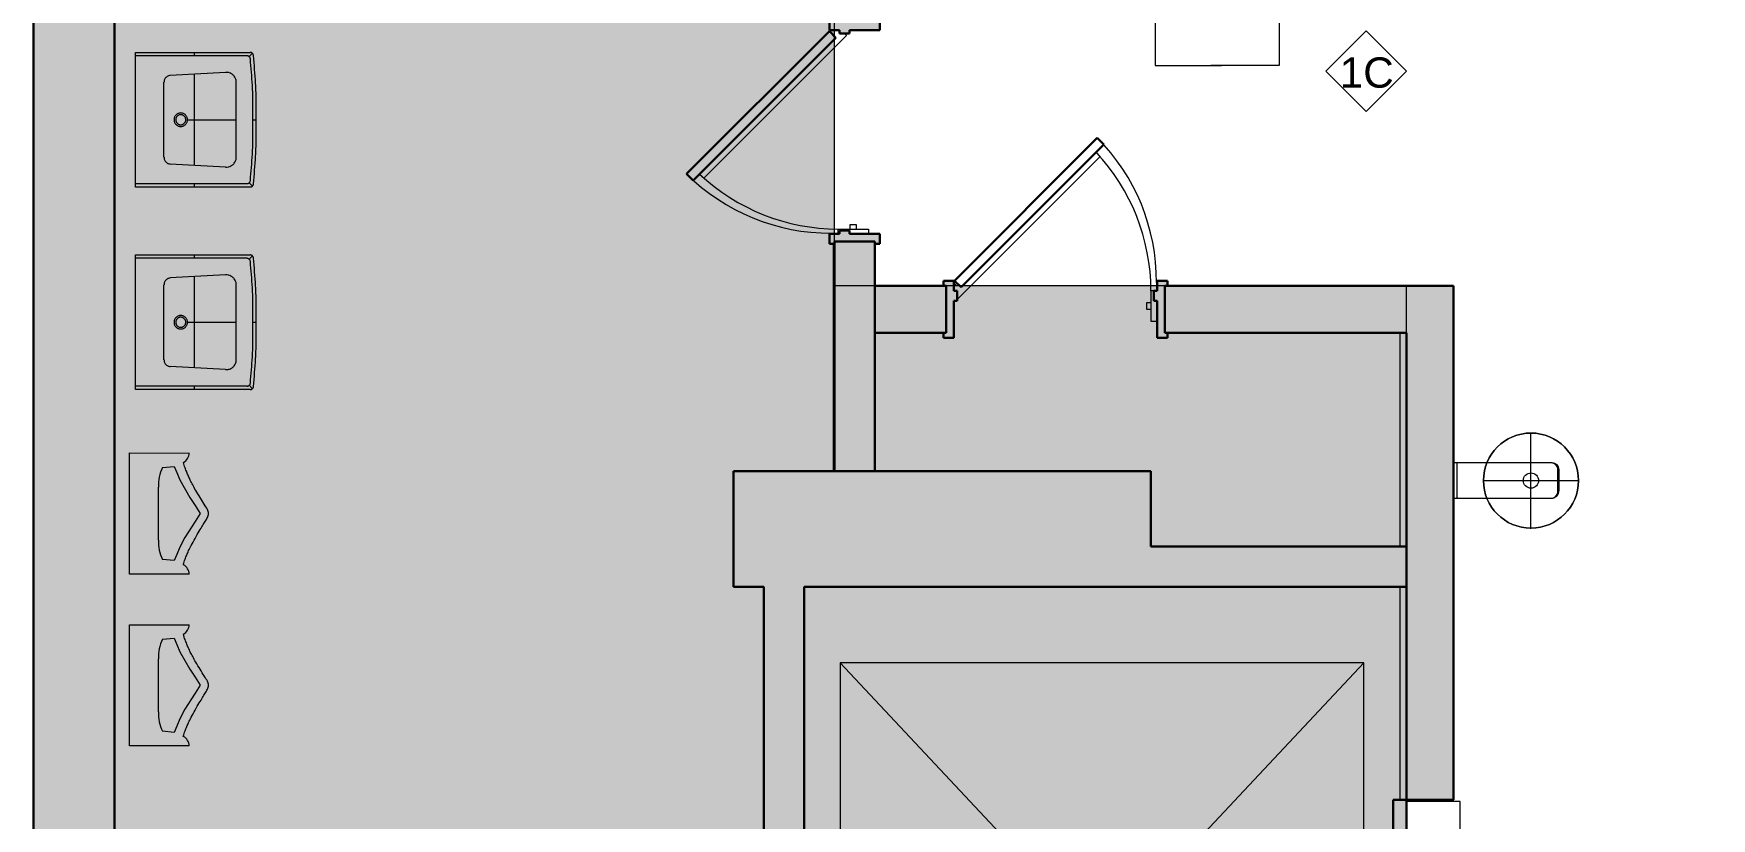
# Model space of a CAD drawing. Header units: inches. Extents: x 920 to 2317, y -557 to 1857.
# Drawn here: x 1702.3 to 1951.6, y 1224.3 to 1340.9 of the extents above; entities that cross this region are included whole.
import ezdxf

# ---------------------------------------------------------------- set-up
doc = ezdxf.new("R2010")
doc.units = ezdxf.units.IN
doc.header["$MEASUREMENT"] = 0
for name, color, linetype, lineweight in [('1600 K ST MEZZANINE_dwg', 8, 'Continuous', 9), ('A-DETL-GENF', 92, 'Continuous', 9), ('A-DETL-THIN', 151, 'Continuous', 9), ('A-DOOR', 31, 'Continuous', 18), ('A-Door-Exst', 7, 'Continuous', 9), ('A-WALL', 113, 'Continuous', 13), ('A-Wall-Exst', 7, 'Continuous', 9), ('A-WALL-IDEN', 211, 'Continuous', 9), ('A-WALL-PATT', 111, 'Continuous', 18), ('G-ANNO-TEXT', 231, 'Continuous', 9), ('I-WALL', 2, 'Continuous', 18), ('P-SANR-FIXT', 6, 'Continuous', 18), ('XAR$0$AFLEV', 7, 'Continuous', 9), ('XAR$0$PFI', 7, 'Continuous', 9)]:
    doc.layers.add(name, color=color, linetype=linetype, lineweight=lineweight)
doc.styles.add('Swis721 Lt BT_1', font='swissl.ttf', dxfattribs={"height": 4.5})

# ---------------------------------------------------------------- blocks, each defined once
blk = doc.blocks.new('ELEVATOR DOOR - 42_ x 84_-7366701-MEZZANINE  CONSTRUCTION')
at = {"layer": 'A-DOOR'}
for points in [[(-4.03, -3.5), (-25.15, -3.5), (-25.15, -5.5), (-4.03, -5.5)], [(17.35, -5.5), (17.35, -3.5), (-3.78, -3.5), (-3.78, -5.5), (2.99, -5.5)]]:
    blk.add_hatch(color=250, dxfattribs=at).paths.add_polyline_path(points, flags=0)
for p, q in [((17.1, 4.5), (-24.9, 4.5)), ((-24.9, 4.5), (-24.9, -3.5)), ((17.1, -3.5), (17.1, 4.5)), ((-4.03, -3.5), (-3.78, -3.5))]:
    blk.add_line(p, q, dxfattribs=at)
at = {"layer": 'A-DOOR', "color": 8, "lineweight": 30}
for p, q in [((-25.15, -5.5), (-25.15, -3.5)), ((-25.15, -3.5), (-4.03, -3.5)), ((-4.03, -3.5), (-4.03, -5.5)), ((-3.78, -5.5), (-3.78, -3.5)), ((-3.78, -3.5), (17.35, -3.5)), ((17.35, -3.5), (17.35, -5.5)), ((-4.03, -5.5), (-25.15, -5.5)), ((17.35, -5.5), (-3.78, -5.5))]:
    blk.add_line(p, q, dxfattribs=at)
blk = doc.blocks.new('Drinking_Fountain-Haws_Corporation-Wall_Mounted_1001 - 1001-7026066-MEZZANINE  CONSTRUCTION')
at = {"layer": 'P-SANR-FIXT', "lineweight": 9}
for p, q in [((19.07, 7.94), (19.07, 22.06)), ((16.44, 18.17), (16.44, 3.5)), ((16.44, 18), (16.44, 4.15)), ((16.44, 18), (16.44, 4.15)), ((20.53, 19.17), (17.44, 19.17)), ((20.69, 19), (17.44, 19)), ((20.69, 19), (17.44, 19)), ((21.69, 3.5), (21.69, 18.02)), ((21.69, 4.15), (21.69, 18)), ((21.69, 4.15), (21.69, 18)), ((26.25, 15), (12, 15)), ((16.59, 4), (21.54, 4)), ((16.59, 4), (21.54, 4))]:
    blk.add_line(p, q, dxfattribs=at)
for radius in [7.06, 1.13]:
    blk.add_circle((19.07, 15), radius, dxfattribs=at)
for centre, radius, start, end in [((19.07, 15), 7.06, 360, 180), ((17.44, 18.17), 1, 90, 180), ((17.44, 18), 1, 90, 180), ((17.44, 18), 1, 90, 180), ((20.53, 18), 1.17, 1.0568, 90), ((20.69, 18), 1, 360, 90), ((20.69, 18), 1, 360, 90), ((19.07, 15), 7.06, 180, 360), ((16.59, 4.15), 0.15, 180, 270), ((16.59, 4.15), 0.15, 180, 270), ((21.54, 4.15), 0.15, 270, 0), ((21.54, 4.15), 0.15, 270, 0)]:
    blk.add_arc(centre, radius, start, end, dxfattribs=at)
blk = doc.blocks.new('1600 K ST MEZZANINE_dwg-7073454-MEZZANINE  CONSTRUCTION')
at = {"layer": 'A-Door-Exst'}
for p, q in [((1931.68, 1311.88), (1931.68, 1311.16)), ((1944.82, 1303.86), (1944.36, 1303.4)), ((1973.66, 1298.2), (1974.61, 1298.2))]:
    blk.add_line(p, q, dxfattribs=at)
at = {"layer": 'A-Door-Exst', "flags": 128}
for points in [[(1928.15, 1340.91), (1928.42, 1340.64), (1907.2, 1319.43), (1906.59, 1320.05)], [(1944.86, 1301.5), (1944.9, 1301.47), (1966.11, 1322.68), (1965.5, 1323.28)], [(1927.18, 1311.16), (1927.18, 1311.88), (1931.68, 1311.88)], [(1974.11, 1302.7), (1973.66, 1302.7), (1973.66, 1298.2)]]:
    blk.add_lwpolyline(points, dxfattribs=at)
for points in [[(1929.93, 1311.88), (1929.93, 1312.51), (1928.93, 1312.51), (1928.93, 1311.88)], [(1973.66, 1299.95), (1973.03, 1299.95), (1973.03, 1300.95), (1973.66, 1300.95)]]:
    blk.add_lwpolyline(points, close=True, dxfattribs=at)
at = {"layer": 'A-Door-Exst'}
for centre, start, end in [((1943.66, 1302.7), 0, 43.2822), ((1927.18, 1341.88), 226.6823, 270)]:
    blk.add_arc(centre, 30, start, end, dxfattribs=at)
at = {"layer": 'A-Wall-Exst'}
for p, q in [((1926.43, 1309.66), (1926.43, 1275.92)), ((2010.63, 1296.45), (2010.63, 1264.73)), ((2010.63, 1258.73), (2010.63, 1227.08))]:
    blk.add_line(p, q, dxfattribs=at)
at = {"layer": 'A-Wall-Exst', "flags": 128}
blk.add_lwpolyline([(2011.63, 1226.95), (2018.63, 1226.95), (2018.63, 1227.08)], dxfattribs=at)
at = {"layer": 'A-WALL-PATT', "color": 7, "lineweight": 9, "flags": 128}
blk.add_lwpolyline([(2018.63, 1226.95), (2012.8, 1226.95), (2011.63, 1226.95)], dxfattribs=at)
at = {"layer": 'XAR$0$AFLEV', "flags": 128}
blk.add_lwpolyline([(2005.28, 1247.45), (1927.48, 1247.45), (1927.48, 1164.45), (2005.28, 1164.45), (2005.28, 1247.45), (1927.48, 1164.45), (2005.28, 1164.45), (1927.48, 1247.45)], dxfattribs=at)
at = {"layer": 'XAR$0$PFI'}
for p, q in [((1839.35, 1337.62), (1822.75, 1337.62)), ((1831.53, 1337.62), (1831.53, 1338.12)), ((1840.14, 1337.99), (1839.68, 1337.49)), ((1836.17, 1335.16), (1827.95, 1334.7)), ((1831.53, 1321.34), (1831.53, 1334.9)), ((1827, 1322.54), (1827, 1333.7)), ((1837.75, 1322.58), (1837.75, 1333.66)), ((1840.21, 1328.12), (1840.21, 1331.14)), ((1830.5, 1328.12), (1837.75, 1328.12)), ((1836.17, 1321.08), (1827.95, 1321.54)), ((1831.53, 1318.12), (1831.53, 1318.62)), ((1840.14, 1318.25), (1839.68, 1318.75)), ((1839.35, 1307.53), (1822.75, 1307.53)), ((1831.53, 1307.53), (1831.53, 1308.03)), ((1840.14, 1307.9), (1839.68, 1307.39)), ((1836.17, 1305.06), (1827.95, 1304.61)), ((1831.53, 1291.25), (1831.53, 1304.8)), ((1827, 1292.44), (1827, 1303.61)), ((1837.75, 1292.49), (1837.75, 1303.56)), ((1840.21, 1298.03), (1840.21, 1301.04)), ((1830.5, 1298.03), (1837.75, 1298.03)), ((1836.17, 1290.99), (1827.95, 1291.45)), ((1831.53, 1288.03), (1831.53, 1288.53)), ((1840.14, 1288.16), (1839.68, 1288.66)), ((1826.21, 1265.68), (1826.21, 1273.55)), ((1826.21, 1240.16), (1826.21, 1248.03))]:
    blk.add_line(p, q, dxfattribs=at)
at = {"layer": 'XAR$0$PFI', "flags": 128}
for points in [[(1839.35, 1318.62), (1822.75, 1318.62), (1822.75, 1337.62), (1822.75, 1338.12), (1839.8, 1338.12)], [(1840.7, 1324.93), (1840.71, 1328.12), (1840.7, 1331.31)], [(1840.21, 1325.1), (1840.21, 1328.12), (1840.75, 1328.12)], [(1839.8, 1318.12), (1822.75, 1318.12), (1822.75, 1318.62)], [(1839.35, 1288.53), (1822.75, 1288.53), (1822.75, 1307.53), (1822.75, 1308.03), (1839.8, 1308.03)], [(1840.7, 1294.84), (1840.71, 1298.03), (1840.7, 1301.21)], [(1840.21, 1295.01), (1840.21, 1298.03), (1840.75, 1298.03)], [(1839.8, 1288.03), (1822.75, 1288.03), (1822.75, 1288.53)], [(1830.73, 1260.63), (1821.87, 1260.61), (1821.87, 1278.61), (1830.73, 1278.59)], [(1826.79, 1276.45), (1828.54, 1276.6), (1828.92, 1275.69), (1829.37, 1274.61), (1830.87, 1271.99), (1831.62, 1270.8), (1832.37, 1269.61), (1831.62, 1268.42), (1830.12, 1266.04), (1829.37, 1264.61), (1828.92, 1263.53), (1828.54, 1262.62), (1826.79, 1262.77)], [(1829.87, 1262.03), (1829.94, 1262.24), (1830, 1262.45), (1830.07, 1262.64), (1830.13, 1262.82), (1830.2, 1263), (1830.27, 1263.16), (1830.33, 1263.33), (1830.4, 1263.48), (1830.46, 1263.63), (1830.53, 1263.78), (1830.59, 1263.94), (1830.66, 1264.1), (1830.74, 1264.27), (1830.83, 1264.45), (1830.93, 1264.65), (1831.05, 1264.87), (1831.18, 1265.11), (1831.32, 1265.37), (1831.47, 1265.65), (1831.63, 1265.92), (1831.79, 1266.21), (1831.95, 1266.48), (1832.1, 1266.75), (1832.25, 1266.99), (1832.38, 1267.22), (1832.51, 1267.43), (1832.62, 1267.62), (1832.73, 1267.8), (1832.84, 1267.96), (1832.93, 1268.12), (1833.03, 1268.27), (1833.12, 1268.42), (1833.22, 1268.57), (1833.31, 1268.72), (1833.39, 1268.87), (1833.47, 1269.02), (1833.53, 1269.16), (1833.58, 1269.31), (1833.61, 1269.46), (1833.62, 1269.61), (1833.61, 1269.76), (1833.58, 1269.91), (1833.53, 1270.07), (1833.45, 1270.23), (1833.36, 1270.4), (1833.25, 1270.59), (1833.13, 1270.78), (1833, 1271), (1832.85, 1271.23), (1832.7, 1271.48), (1832.54, 1271.73), (1832.37, 1271.99), (1832.21, 1272.26), (1832.05, 1272.52), (1831.9, 1272.78), (1831.75, 1273.02), (1831.61, 1273.25), (1831.49, 1273.47), (1831.38, 1273.67), (1831.27, 1273.87), (1831.17, 1274.05), (1831.08, 1274.22), (1831, 1274.39), (1830.92, 1274.55), (1830.85, 1274.71), (1830.78, 1274.86), (1830.71, 1275), (1830.65, 1275.15), (1830.59, 1275.3), (1830.52, 1275.44), (1830.46, 1275.59), (1830.4, 1275.74), (1830.33, 1275.9), (1830.27, 1276.06), (1830.2, 1276.23), (1830.14, 1276.4), (1830.08, 1276.59), (1830.02, 1276.78), (1829.97, 1276.99), (1829.93, 1277.21)], [(1830.73, 1235.12), (1821.87, 1235.1), (1821.87, 1253.1), (1830.73, 1253.07)], [(1829.87, 1236.51), (1829.94, 1236.73), (1830, 1236.93), (1830.07, 1237.12), (1830.13, 1237.31), (1830.2, 1237.48), (1830.27, 1237.65), (1830.33, 1237.81), (1830.4, 1237.97), (1830.46, 1238.12), (1830.53, 1238.27), (1830.59, 1238.42), (1830.66, 1238.58), (1830.74, 1238.75), (1830.83, 1238.93), (1830.93, 1239.13), (1831.05, 1239.35), (1831.18, 1239.6), (1831.32, 1239.86), (1831.47, 1240.13), (1831.63, 1240.41), (1831.79, 1240.69), (1831.95, 1240.97), (1832.1, 1241.23), (1832.25, 1241.48), (1832.38, 1241.71), (1832.51, 1241.91), (1832.62, 1242.1), (1832.73, 1242.28), (1832.84, 1242.45), (1832.93, 1242.61), (1833.03, 1242.76), (1833.12, 1242.91), (1833.22, 1243.06), (1833.31, 1243.2), (1833.39, 1243.35), (1833.47, 1243.5), (1833.53, 1243.65), (1833.58, 1243.8), (1833.61, 1243.95), (1833.62, 1244.1), (1833.61, 1244.24), (1833.58, 1244.4), (1833.53, 1244.55), (1833.45, 1244.72), (1833.36, 1244.89), (1833.25, 1245.07), (1833.13, 1245.27), (1833, 1245.48), (1832.85, 1245.71), (1832.7, 1245.96), (1832.54, 1246.22), (1832.37, 1246.48), (1832.21, 1246.74), (1832.05, 1247.01), (1831.9, 1247.26), (1831.75, 1247.51), (1831.61, 1247.74), (1831.49, 1247.95), (1831.38, 1248.16), (1831.27, 1248.35), (1831.17, 1248.53), (1831.08, 1248.71), (1831, 1248.88), (1830.92, 1249.04), (1830.85, 1249.19), (1830.78, 1249.34), (1830.71, 1249.49), (1830.65, 1249.63), (1830.59, 1249.78), (1830.52, 1249.93), (1830.46, 1250.07), (1830.4, 1250.23), (1830.33, 1250.38), (1830.27, 1250.54), (1830.2, 1250.71), (1830.14, 1250.89), (1830.08, 1251.07), (1830.02, 1251.27), (1829.97, 1251.47), (1829.93, 1251.69)], [(1826.79, 1250.93), (1828.54, 1251.09), (1828.92, 1250.18), (1829.37, 1249.09), (1830.87, 1246.47), (1831.62, 1245.28), (1832.37, 1244.1), (1831.62, 1242.91), (1830.12, 1240.53), (1829.37, 1239.1), (1828.92, 1238.01), (1828.54, 1237.1), (1826.79, 1237.26)]]:
    blk.add_lwpolyline(points, dxfattribs=at)
at = {"layer": 'XAR$0$PFI'}
for centre, radius, start, end in [((1839.35, 1337.04), 0.578, 75.8672, 90.0001), ((1839.41, 1337.3), 0.312, 56.5938, 75.8668), ((1839.15, 1336.91), 0.781, 47.6012, 56.5939), ((1839.15, 1336.91), 0.781, 38.609, 47.6017), ((1839.52, 1337.2), 0.312, 19.3356, 38.6086), ((1839.8, 1337.54), 0.578, 75.9109, 90), ((1839.27, 1337.11), 0.578, 5.2026, 19.3356), ((1710, 1325.34), 130.38, 3.4685, 5.2027), ((1839.87, 1337.8), 0.312, 56.68, 75.9106), ((1839.61, 1337.41), 0.783, 47.7325, 56.6803), ((1839.61, 1337.41), 0.783, 38.785, 47.7328), ((1839.97, 1337.7), 0.312, 19.5539, 38.7846), ((1839.72, 1337.61), 0.578, 5.4652, 19.5543), ((1709.99, 1325.2), 130.9, 3.6433, 5.465), ((1828.16, 1333.7), 1.15, 165.5301, 180), ((1827.65, 1333.83), 0.631, 145.9309, 165.5297), ((1828.4, 1333.32), 1.54, 136.59, 145.9312), ((1828.4, 1333.32), 1.54, 127.2488, 136.59), ((1827.86, 1334.05), 0.631, 107.6497, 127.2485), ((1828.01, 1333.55), 1.15, 93.18, 107.6499), ((1836.27, 1333.39), 1.77, 81.5323, 93.1799), ((1836.4, 1334.29), 0.86, 64.7819, 81.5323), ((1835.32, 1331.99), 3.41, 58.2375, 64.7819), ((1836.55, 1333.97), 1.08, 46.5898, 58.2374), ((1836.55, 1333.97), 1.08, 34.9424, 46.59), ((1834.64, 1332.63), 3.41, 28.3981, 34.9424), ((1836.88, 1333.84), 0.86, 11.6475, 28.3979), ((1835.98, 1333.66), 1.77, 359.9999, 11.6475), ((1803.55, 1331.01), 36.66, 0.1978, 3.4685), ((1803.68, 1331.17), 37.02, 0.2176, 3.6434), ((1829.5, 1328.12), 1, 130, 140), ((1829.5, 1328.12), 1, 119.9999, 129.9999), ((1829.5, 1328.12), 1, 110.0002, 120.0002), ((1829.5, 1328.12), 1, 99.9999, 110), ((1829.5, 1328.12), 1, 89.9999, 99.9999), ((1829.5, 1328.12), 1, 80.0001, 90.0001), ((1829.5, 1328.12), 1, 70, 80.0001), ((1829.5, 1328.12), 1, 59.9998, 69.9998), ((1829.5, 1328.12), 1, 50.0001, 60.0001), ((1829.5, 1328.12), 1, 40, 50), ((1829.5, 1328.12), 1, 170.0001, 180.0001), ((1829.5, 1328.12), 1, 179.9999, 189.9999), ((1829.5, 1328.12), 1, 160, 170.0001), ((1829.5, 1328.12), 1, 189.9999, 200), ((1829.5, 1328.12), 1, 149.9998, 159.9998), ((1829.5, 1328.12), 1, 200.0002, 210.0002), ((1829.5, 1328.12), 1, 140.0001, 150.0001), ((1829.5, 1328.12), 1, 209.9999, 219.9999), ((1829.5, 1328.12), 1, 220, 230), ((1829.5, 1328.12), 0.75, 170.0001, 180.0001), ((1829.5, 1328.12), 0.75, 179.9999, 189.9999), ((1829.5, 1328.12), 0.75, 159.9997, 169.9997), ((1829.5, 1328.12), 0.75, 190.0003, 200.0003), ((1829.5, 1328.12), 0.75, 150.0002, 160.0002), ((1829.5, 1328.12), 0.75, 199.9998, 209.9998), ((1829.5, 1328.12), 0.75, 140, 150), ((1829.5, 1328.12), 0.75, 210, 220), ((1829.5, 1328.12), 1, 230.0001, 240.0001), ((1829.5, 1328.12), 0.75, 130, 140), ((1829.5, 1328.12), 0.75, 220, 230), ((1829.5, 1328.12), 1, 239.9998, 249.9998), ((1829.5, 1328.12), 0.75, 120, 130), ((1829.5, 1328.12), 0.75, 230, 240), ((1829.5, 1328.12), 0.75, 109.9998, 119.9998), ((1829.5, 1328.12), 0.75, 240.0002, 250.0002), ((1829.5, 1328.12), 1, 250, 260.0001), ((1829.5, 1328.12), 0.75, 100.0003, 110.0003), ((1829.5, 1328.12), 0.75, 249.9997, 259.9997), ((1829.5, 1328.12), 1, 260.0001, 270.0001), ((1829.5, 1328.12), 0.75, 89.9999, 99.9999), ((1829.5, 1328.12), 0.75, 260.0001, 270.0001), ((1829.5, 1328.12), 0.75, 80.0001, 90.0001), ((1829.5, 1328.12), 0.75, 269.9999, 279.9999), ((1829.5, 1328.12), 1, 269.9999, 279.9999), ((1829.5, 1328.12), 0.75, 69.9997, 79.9997), ((1829.5, 1328.12), 0.75, 280.0003, 290.0003), ((1829.5, 1328.12), 1, 279.9999, 290), ((1829.5, 1328.12), 0.75, 60.0002, 70.0002), ((1829.5, 1328.12), 0.75, 289.9998, 299.9998), ((1829.5, 1328.12), 1, 290.0002, 300.0002), ((1829.5, 1328.12), 0.75, 50, 60), ((1829.5, 1328.12), 0.75, 300, 310), ((1829.5, 1328.12), 0.75, 40, 50), ((1829.5, 1328.12), 0.75, 310, 320), ((1829.5, 1328.12), 1, 299.9999, 309.9999), ((1829.5, 1328.12), 0.75, 30, 40), ((1829.5, 1328.12), 0.75, 320, 330), ((1829.5, 1328.12), 0.75, 19.9998, 29.9998), ((1829.5, 1328.12), 0.75, 330.0002, 340.0002), ((1829.5, 1328.12), 1, 310, 320), ((1829.5, 1328.12), 0.75, 10.0003, 20.0003), ((1829.5, 1328.12), 0.75, 339.9997, 349.9997), ((1829.5, 1328.12), 0.75, 359.9999, 9.9999), ((1829.5, 1328.12), 0.75, 350.0001, 0.0001), ((1829.5, 1328.12), 1, 29.9999, 39.9999), ((1829.5, 1328.12), 1, 320.0001, 330.0001), ((1829.5, 1328.12), 1, 20.0002, 30.0002), ((1829.5, 1328.12), 1, 329.9998, 339.9998), ((1829.5, 1328.12), 1, 9.9999, 20), ((1829.5, 1328.12), 1, 340, 350.0001), ((1829.5, 1328.12), 1, 359.9999, 9.9999), ((1829.5, 1328.12), 1, 350.0001, 0.0001), ((1803.55, 1325.23), 36.66, 356.5315, 359.8022), ((1803.68, 1325.07), 37.02, 356.3566, 359.7824), ((1828.16, 1322.54), 1.15, 180, 194.4699), ((1827.65, 1322.41), 0.631, 194.4703, 214.0691), ((1828.4, 1322.92), 1.54, 214.0688, 223.41), ((1828.4, 1322.92), 1.54, 223.41, 232.7512), ((1827.86, 1322.19), 0.631, 232.7515, 252.3503), ((1828.01, 1322.69), 1.15, 252.3501, 266.82), ((1836.55, 1322.27), 1.08, 301.7626, 313.4102), ((1836.55, 1322.27), 1.08, 313.41, 325.0576), ((1834.64, 1323.61), 3.41, 325.0576, 331.6019), ((1836.88, 1322.4), 0.86, 331.6021, 348.3525), ((1835.98, 1322.58), 1.77, 348.3525, 0.0001), ((1710, 1330.9), 130.38, 354.7973, 356.5315), ((1709.99, 1331.04), 130.9, 354.535, 356.3567), ((1836.27, 1322.85), 1.77, 266.8201, 278.4677), ((1836.4, 1321.95), 0.86, 278.4677, 295.2181), ((1835.32, 1324.25), 3.41, 295.2181, 301.7625), ((1839.52, 1319.04), 0.312, 321.3914, 340.6644), ((1839.27, 1319.13), 0.578, 340.6644, 354.7974), ((1839.35, 1319.2), 0.578, 269.9999, 284.1328), ((1839.41, 1318.94), 0.312, 284.1332, 303.4062), ((1839.15, 1319.33), 0.781, 303.4061, 312.3988), ((1839.15, 1319.33), 0.781, 312.3983, 321.391), ((1839.8, 1318.7), 0.578, 270, 284.0891), ((1839.87, 1318.44), 0.312, 284.0894, 303.32), ((1839.61, 1318.83), 0.783, 303.3197, 312.2675), ((1839.61, 1318.83), 0.783, 312.2672, 321.215), ((1839.97, 1318.54), 0.312, 321.2154, 340.4461), ((1839.72, 1318.63), 0.578, 340.4457, 354.5348), ((1839.35, 1306.95), 0.578, 75.8672, 90.0001), ((1839.41, 1307.21), 0.312, 56.5938, 75.8668), ((1839.15, 1306.81), 0.781, 47.6012, 56.5939), ((1839.15, 1306.81), 0.781, 38.609, 47.6017), ((1839.52, 1307.11), 0.312, 19.3356, 38.6086), ((1839.8, 1307.45), 0.578, 75.9109, 90), ((1839.27, 1307.02), 0.578, 5.2026, 19.3356), ((1710, 1295.25), 130.38, 3.4685, 5.2027), ((1839.87, 1307.71), 0.312, 56.68, 75.9106), ((1839.61, 1307.31), 0.783, 47.7325, 56.6803), ((1839.61, 1307.31), 0.783, 38.785, 47.7328), ((1839.97, 1307.61), 0.312, 19.5539, 38.7846), ((1839.72, 1307.52), 0.578, 5.4652, 19.5543), ((1709.99, 1295.11), 130.9, 3.6433, 5.465), ((1827.65, 1303.74), 0.631, 145.9309, 165.5297), ((1828.4, 1303.23), 1.54, 136.59, 145.9312), ((1828.4, 1303.23), 1.54, 127.2488, 136.59), ((1827.86, 1303.95), 0.631, 107.6497, 127.2485), ((1828.01, 1303.45), 1.15, 93.18, 107.6499), ((1836.27, 1303.29), 1.77, 81.5323, 93.1799), ((1836.4, 1304.2), 0.86, 64.7819, 81.5323), ((1835.32, 1301.89), 3.41, 58.2375, 64.7819), ((1836.55, 1303.87), 1.08, 46.5898, 58.2374), ((1836.55, 1303.87), 1.08, 34.9424, 46.59), ((1834.64, 1302.54), 3.41, 28.3981, 34.9424), ((1836.88, 1303.75), 0.86, 11.6475, 28.3979), ((1828.16, 1303.61), 1.15, 165.5301, 180), ((1835.98, 1303.56), 1.77, 359.9999, 11.6475), ((1803.55, 1300.92), 36.66, 0.1978, 3.4685), ((1803.68, 1301.07), 37.02, 0.2176, 3.6434), ((1829.5, 1298.03), 1, 110.0002, 120.0002), ((1829.5, 1298.03), 1, 99.9999, 110), ((1829.5, 1298.03), 1, 89.9999, 99.9999), ((1829.5, 1298.03), 1, 80.0001, 90.0001), ((1829.5, 1298.03), 1, 70, 80.0001), ((1829.5, 1298.03), 1, 59.9998, 69.9998), ((1829.5, 1298.03), 1, 170.0001, 180.0001), ((1829.5, 1298.03), 1, 179.9999, 189.9999), ((1829.5, 1298.03), 1, 160, 170.0001), ((1829.5, 1298.03), 1, 189.9999, 200), ((1829.5, 1298.03), 1, 149.9998, 159.9998), ((1829.5, 1298.03), 1, 200.0002, 210.0002), ((1829.5, 1298.03), 1, 140.0001, 150.0001), ((1829.5, 1298.03), 1, 209.9999, 219.9999), ((1829.5, 1298.03), 1, 130, 140), ((1829.5, 1298.03), 1, 220, 230), ((1829.5, 1298.03), 0.75, 170.0001, 180.0001), ((1829.5, 1298.03), 0.75, 179.9999, 189.9999), ((1829.5, 1298.03), 0.75, 159.9997, 169.9997), ((1829.5, 1298.03), 0.75, 190.0003, 200.0003), ((1829.5, 1298.03), 0.75, 150.0002, 160.0002), ((1829.5, 1298.03), 0.75, 199.9998, 209.9998), ((1829.5, 1298.03), 1, 119.9999, 129.9999), ((1829.5, 1298.03), 0.75, 140, 150), ((1829.5, 1298.03), 0.75, 210, 220), ((1829.5, 1298.03), 1, 230.0001, 240.0001), ((1829.5, 1298.03), 0.75, 130, 140), ((1829.5, 1298.03), 0.75, 220, 230), ((1829.5, 1298.03), 1, 239.9998, 249.9998), ((1829.5, 1298.03), 0.75, 120, 130), ((1829.5, 1298.03), 0.75, 230, 240), ((1829.5, 1298.03), 0.75, 109.9998, 119.9998), ((1829.5, 1298.03), 0.75, 240.0002, 250.0002), ((1829.5, 1298.03), 1, 250, 260.0001), ((1829.5, 1298.03), 0.75, 100.0003, 110.0003), ((1829.5, 1298.03), 0.75, 249.9997, 259.9997), ((1829.5, 1298.03), 1, 260.0001, 270.0001), ((1829.5, 1298.03), 0.75, 89.9999, 99.9999), ((1829.5, 1298.03), 0.75, 260.0001, 270.0001), ((1829.5, 1298.03), 0.75, 80.0001, 90.0001), ((1829.5, 1298.03), 0.75, 269.9999, 279.9999), ((1829.5, 1298.03), 1, 269.9999, 279.9999), ((1829.5, 1298.03), 0.75, 69.9997, 79.9997), ((1829.5, 1298.03), 0.75, 280.0003, 290.0003), ((1829.5, 1298.03), 1, 279.9999, 290), ((1829.5, 1298.03), 0.75, 60.0002, 70.0002), ((1829.5, 1298.03), 0.75, 289.9998, 299.9998), ((1829.5, 1298.03), 1, 290.0002, 300.0002), ((1829.5, 1298.03), 0.75, 50, 60), ((1829.5, 1298.03), 0.75, 300, 310), ((1829.5, 1298.03), 0.75, 40, 50), ((1829.5, 1298.03), 0.75, 310, 320), ((1829.5, 1298.03), 1, 50.0001, 60.0001), ((1829.5, 1298.03), 1, 299.9999, 309.9999), ((1829.5, 1298.03), 0.75, 30, 40), ((1829.5, 1298.03), 0.75, 320, 330), ((1829.5, 1298.03), 1, 40, 50), ((1829.5, 1298.03), 0.75, 19.9998, 29.9998), ((1829.5, 1298.03), 0.75, 330.0002, 340.0002), ((1829.5, 1298.03), 1, 310, 320), ((1829.5, 1298.03), 0.75, 10.0003, 20.0003), ((1829.5, 1298.03), 0.75, 339.9997, 349.9997), ((1829.5, 1298.03), 0.75, 359.9999, 9.9999), ((1829.5, 1298.03), 0.75, 350.0001, 0.0001), ((1829.5, 1298.03), 1, 29.9999, 39.9999), ((1829.5, 1298.03), 1, 320.0001, 330.0001), ((1829.5, 1298.03), 1, 20.0002, 30.0002), ((1829.5, 1298.03), 1, 329.9998, 339.9998), ((1829.5, 1298.03), 1, 9.9999, 20), ((1829.5, 1298.03), 1, 340, 350.0001), ((1829.5, 1298.03), 1, 359.9999, 9.9999), ((1829.5, 1298.03), 1, 350.0001, 0.0001), ((1803.55, 1295.13), 36.66, 356.5315, 359.8022), ((1803.68, 1294.98), 37.02, 356.3566, 359.7824), ((1828.16, 1292.44), 1.15, 180, 194.4699), ((1827.65, 1292.31), 0.631, 194.4703, 214.0691), ((1828.4, 1292.82), 1.54, 214.0688, 223.41), ((1828.4, 1292.82), 1.54, 223.41, 232.7512), ((1827.86, 1292.1), 0.631, 232.7515, 252.3503), ((1828.01, 1292.6), 1.15, 252.3501, 266.82), ((1836.55, 1292.18), 1.08, 313.41, 325.0576), ((1834.64, 1293.51), 3.41, 325.0576, 331.6019), ((1836.88, 1292.3), 0.86, 331.6021, 348.3525), ((1835.98, 1292.49), 1.77, 348.3525, 0.0001), ((1710, 1300.8), 130.38, 354.7973, 356.5315), ((1709.99, 1300.94), 130.9, 354.535, 356.3567), ((1836.27, 1292.76), 1.77, 266.8201, 278.4677), ((1836.4, 1291.86), 0.86, 278.4677, 295.2181), ((1835.32, 1294.16), 3.41, 295.2181, 301.7625), ((1836.55, 1292.18), 1.08, 301.7626, 313.4102), ((1839.35, 1289.1), 0.578, 269.9999, 284.1328), ((1839.41, 1288.85), 0.312, 284.1332, 303.4062), ((1839.15, 1289.24), 0.781, 303.4061, 312.3988), ((1839.15, 1289.24), 0.781, 312.3983, 321.391), ((1839.52, 1288.94), 0.312, 321.3914, 340.6644), ((1839.8, 1288.6), 0.578, 270, 284.0891), ((1839.27, 1289.03), 0.578, 340.6644, 354.7974), ((1839.87, 1288.35), 0.312, 284.0894, 303.32), ((1839.61, 1288.74), 0.783, 303.3197, 312.2675), ((1839.61, 1288.74), 0.783, 312.2672, 321.215), ((1839.97, 1288.44), 0.312, 321.2154, 340.4461), ((1839.72, 1288.53), 0.578, 340.4457, 354.5348), ((1829.12, 1278.61), 1.62, 300.0151, 0), ((1832.02, 1273.9), 5.82, 153.9939, 183.459), ((1832.02, 1265.32), 5.82, 176.541, 206.0061), ((1829.12, 1260.61), 1.62, 0, 59.9849), ((1829.12, 1253.1), 1.62, 300.0151, 0), ((1832.02, 1248.38), 5.82, 153.9939, 183.459), ((1832.02, 1239.81), 5.82, 176.541, 206.0061), ((1829.12, 1235.1), 1.62, 0, 59.9849)]:
    blk.add_arc(centre, radius, start, end, dxfattribs=at)
blk = doc.blocks.new('Walls 1 - Walls 1-7192676-MEZZANINE  CONSTRUCTION')
at = {"layer": 'A-WALL', "lineweight": 9}
blk.add_hatch(color=7, dxfattribs=at).paths.add_polyline_path([(1929.63, 1021.45), (2011.63, 1021.45), (2011.63, 1041.58), (1922.13, 1041.58), (1922.13, 1146.95), (2010.63, 1146.95), (2010.63, 1154.95), (1922.13, 1154.95), (1922.13, 1258.73), (2011.63, 1258.73), (2011.63, 1264.73), (1973.63, 1264.73), (1973.63, 1275.92), (1911.63, 1275.92), (1911.63, 1258.73), (1916.13, 1258.73), (1916.13, 1164.68), (1819.63, 1164.68), (1819.63, 1160.68), (1916.13, 1160.68), (1916.13, 1137.08), (1819.63, 1137.08), (1819.63, 1133.08), (1916.13, 1133.08), (1916.13, 1041.58), (1911.13, 1041.58), (1911.13, 1025.33), (1929.63, 1025.33)], flags=0)
at = {"layer": 'A-WALL', "color": 8, "lineweight": 30}
for p, q in [((1973.63, 1275.92), (1911.63, 1275.92)), ((1911.63, 1275.92), (1911.63, 1258.73)), ((1973.63, 1264.73), (1973.63, 1275.92)), ((2011.63, 1264.73), (1973.63, 1264.73)), ((2011.63, 1258.73), (2011.63, 1264.73)), ((1911.63, 1258.73), (1916.13, 1258.73)), ((1916.13, 1258.73), (1916.13, 1164.68)), ((1922.13, 1154.95), (1922.13, 1258.73)), ((1922.13, 1258.73), (2011.63, 1258.73)), ((1916.13, 1164.68), (1819.63, 1164.68)), ((1819.63, 1164.68), (1819.63, 1160.68)), ((1819.63, 1160.68), (1916.13, 1160.68)), ((1916.13, 1160.68), (1916.13, 1137.08)), ((2010.63, 1154.95), (1922.13, 1154.95)), ((2010.63, 1146.95), (2010.63, 1154.95)), ((1922.13, 1041.58), (1922.13, 1146.95)), ((1922.13, 1146.95), (2010.63, 1146.95)), ((1916.13, 1137.08), (1819.63, 1137.08)), ((1819.63, 1137.08), (1819.63, 1133.08)), ((1819.63, 1133.08), (1916.13, 1133.08)), ((1916.13, 1133.08), (1916.13, 1041.58)), ((1916.13, 1041.58), (1911.13, 1041.58)), ((1911.13, 1041.58), (1911.13, 1025.33)), ((2011.63, 1041.58), (1922.13, 1041.58)), ((2011.63, 1021.45), (2011.63, 1041.58)), ((1911.13, 1025.33), (1929.63, 1025.33)), ((1929.63, 1025.33), (1929.63, 1021.45)), ((1929.63, 1021.45), (2011.63, 1021.45))]:
    blk.add_line(p, q, dxfattribs=at)
blk = doc.blocks.new('Door - Single - Solid Door 2_6-7681365-MEZZANINE  CONSTRUCTION')
at = {"layer": 'A-DOOR'}
h = blk.add_hatch(color=250, dxfattribs=at)
h.paths.add_polyline_path([(20.62, -4.16), (20.62, -3.41), (20.24, -3.41), (20.24, 3.59), (20.62, 3.59), (20.62, 4.34), (19.12, 4.34), (19.12, 2.84), (18.62, 2.84), (18.62, 1.34), (19.12, 1.34), (19.12, -4.16), (20.42, -4.16)], flags=0)
h.paths.add_polyline_path([(-11.13, -4.16), (-11.13, 1.34), (-10.63, 1.34), (-10.63, 2.84), (-11.13, 2.84), (-11.13, 4.34), (-12.63, 4.34), (-12.63, 3.59), (-12.26, 3.59), (-12.26, -3.41), (-12.63, -3.41), (-12.63, -4.16), (-12.26, -4.16)], flags=0)
at = {"layer": 'A-DOOR', "color": 8, "lineweight": 30}
for p, q in [((-11.01, 4.34), (10.21, 25.55)), ((10.21, 25.55), (11.18, 24.58)), ((11.18, 24.58), (-10.03, 3.37)), ((-12.63, 4.34), (-12.63, 3.59)), ((-11.13, 4.34), (-12.63, 4.34)), ((-11.13, 2.84), (-11.13, 4.34)), ((-10.63, 2.84), (-11.13, 2.84)), ((-10.03, 3.37), (-11.01, 4.34)), ((-10.63, 1.34), (-10.63, 2.84)), ((19.12, 2.84), (18.62, 2.84)), ((18.62, 2.84), (18.62, 1.34)), ((20.62, 4.34), (19.12, 4.34)), ((19.12, 4.34), (19.12, 2.84)), ((20.62, 3.59), (20.62, 4.34)), ((-11.13, -4.16), (-11.13, 1.34)), ((-11.13, 1.34), (-10.63, 1.34)), ((18.62, 1.34), (19.12, 1.34)), ((19.12, 1.34), (19.12, -4.16)), ((-12.63, -3.41), (-12.63, -4.16)), ((-12.63, -4.16), (-11.13, -4.16)), ((19.12, -4.16), (20.62, -4.16)), ((20.62, -4.16), (20.62, -3.41))]:
    blk.add_line(p, q, dxfattribs=at)
at = {"layer": 'A-DOOR', "lineweight": 9}
blk.add_arc((-11.01, 4.34), 30, 359.5, 45, dxfattribs=at)
blk = doc.blocks.new('Door - Single - Solid Door 2_6-7274854-MEZZANINE  CONSTRUCTION')
at = {"layer": 'A-DOOR'}
h = blk.add_hatch(color=250, dxfattribs=at)
h.paths.add_polyline_path([(20.62, 3.66), (19.12, 3.66), (19.12, -0.84), (18.62, -0.84), (18.62, -2.34), (19.12, -2.34), (19.12, -3.84), (20.62, -3.84), (20.62, -3.09), (20.24, -3.09), (20.24, 2.91), (20.62, 2.91)], flags=0)
h.paths.add_polyline_path([(-10.63, -0.84), (-11.13, -0.84), (-11.13, 3.66), (-12.63, 3.66), (-12.63, 2.91), (-12.26, 2.91), (-12.26, -3.09), (-12.63, -3.09), (-12.63, -3.84), (-11.13, -3.84), (-11.13, -2.34), (-10.63, -2.34)], flags=0)
at = {"layer": 'A-DOOR', "color": 8, "lineweight": 30}
for p, q in [((-12.63, 3.66), (-11.13, 3.66)), ((-12.63, 2.91), (-12.63, 3.66)), ((-11.13, 3.66), (-11.13, -0.84)), ((19.12, 3.66), (20.62, 3.66)), ((19.12, -0.84), (19.12, 3.66)), ((20.62, 3.66), (20.62, 2.91)), ((-11.13, -0.84), (-10.63, -0.84)), ((-11.13, -2.34), (-11.13, -3.84)), ((-10.63, -2.34), (-11.13, -2.34)), ((-10.63, -0.84), (-10.63, -2.34)), ((18.62, -0.84), (19.12, -0.84)), ((18.62, -2.34), (18.62, -0.84)), ((19.12, -2.34), (18.62, -2.34)), ((19.12, -3.84), (19.12, -2.34)), ((-12.63, -3.84), (-12.63, -3.09)), ((-11.13, -3.84), (-12.63, -3.84)), ((-10.03, -2.87), (-11.01, -3.84)), ((-11.01, -3.84), (10.21, -25.05)), ((11.18, -24.08), (-10.03, -2.87)), ((20.62, -3.84), (19.12, -3.84)), ((20.62, -3.09), (20.62, -3.84)), ((10.21, -25.05), (11.18, -24.08))]:
    blk.add_line(p, q, dxfattribs=at)
at = {"layer": 'A-DOOR', "lineweight": 9}
blk.add_arc((-11.01, -3.84), 30, 315, 0.5, dxfattribs=at)
blk = doc.blocks.new('Wall Tag - 1_4_-62626-MEZZANINE  CONSTRUCTION')
at = {"layer": 'A-WALL-IDEN'}
for p, q in [((-0.125, 0), (0, 0.125)), ((0, 0.125), (0.125, 0)), ((-0.125, 0), (0, -0.125)), ((0, -0.125), (0.125, 0))]:
    blk.add_line(p, q, dxfattribs=at)

msp = doc.modelspace()

# ---------------------------------------------------------------- hatches: boundary and pattern name
at = {"layer": 'A-DETL-GENF'}
h = msp.add_hatch(color=9, dxfattribs=at)
h.paths.add_polyline_path([(1846.12, 955.36), (1890.14, 955.36), (1889.05, 969.25), (1874.17, 969.25), (1874.17, 968.5), (1872.67, 968.5), (1872.67, 970), (1872.17, 970), (1872.17, 971.5), (1872.67, 971.5), (1872.67, 975.25), (1836.42, 975.25), (1836.42, 971.5), (1836.92, 971.5), (1836.92, 970), (1836.42, 970), (1836.42, 968.5), (1834.92, 968.5), (1834.92, 969.25), (1714.3, 969.25), (1714.3, 955.36), (1836.42, 955.36)], flags=0)
h.paths.add_polyline_path([(1913.3, 955.36), (2014.58, 955.36), (2013.77, 971.38), (1894.9, 971.38), (1896.16, 955.36), (1906.3, 955.36)], flags=0)
h.paths.add_polyline_path([(2029.25, 955.36), (2035.3, 955.36), (2035.3, 968.38), (2019.93, 968.38), (2020.59, 955.36), (2029.05, 955.36)], flags=0)
h.paths.add_polyline_path([(2044.06, 955.36), (2317.04, 955.36), (2317.04, 1207.73), (2306.5, 1207.73), (2306.5, 1061.08), (2306.75, 1061.08), (2306.75, 1041.2), (2276.37, 1041.2), (2276.37, 995.15), (2041.3, 995.15), (2041.3, 955.36)], flags=0)
h.paths.add_polyline_path([(2036.83, 974.38), (2037.8, 974.38), (2037.8, 995.15), (2034.05, 995.15), (2034.05, 974.38), (2035.3, 974.38)], flags=0)
h.paths.add_polyline_path([(1820.62, 975.25), (1824.3, 975.25), (1824.3, 977.63), (1823.55, 977.63), (1823.55, 979.13), (1825.05, 979.13), (1825.05, 979.63), (1826.55, 979.63), (1826.55, 979.13), (1830.3, 979.13), (1830.3, 1009.38), (1826.55, 1009.38), (1826.55, 1008.88), (1825.05, 1008.88), (1825.05, 1009.38), (1823.55, 1009.38), (1823.55, 1010.88), (1824.3, 1010.88), (1824.3, 1025.33), (1805.8, 1025.33), (1805.8, 1041.58), (1810.8, 1041.58), (1810.8, 1133.08), (1714.3, 1133.08), (1714.3, 975.25), (1816.8, 975.25)], flags=0)
h.paths.add_polyline_path([(1830.3, 1041.58), (1906.3, 1041.58), (1906.3, 1074.08), (1904.3, 1074.08), (1904.3, 1095.2), (1906.3, 1095.2), (1906.3, 1095.45), (1904.3, 1095.45), (1904.3, 1116.58), (1906.3, 1116.58), (1906.3, 1184.58), (1904.3, 1184.58), (1904.3, 1205.7), (1906.3, 1205.7), (1906.3, 1205.95), (1904.3, 1205.95), (1904.3, 1227.08), (1906.3, 1227.08), (1906.3, 1258.73), (1816.8, 1258.73), (1816.8, 1154.95), (1905.3, 1154.95), (1905.3, 1146.95), (1816.8, 1146.95), (1816.8, 1041.58), (1824.3, 1041.58)], flags=0)
h.paths.add_polyline_path([(1794.11, 1137.08), (1810.8, 1137.08), (1810.8, 1160.68), (1714.3, 1160.68), (1714.3, 1137.08), (1789.93, 1137.08)], flags=0)
h.paths.add_polyline_path([(1810.8, 1164.68), (1810.8, 1258.73), (1806.3, 1258.73), (1806.3, 1275.92), (1821.3, 1275.92), (1821.3, 1309.66), (1820.55, 1309.66), (1820.55, 1311.16), (1821.3, 1311.16), (1821.3, 1341.41), (1820.55, 1341.41), (1820.55, 1342.91), (1821.3, 1342.91), (1821.3, 1347.28), (1714.3, 1347.28), (1714.3, 1164.68), (1798.62, 1164.68)], flags=0)
h.paths.add_polyline_path([(1868.3, 1264.73), (1906.3, 1264.73), (1906.3, 1296.45), (1870.77, 1296.45), (1870.77, 1295.7), (1869.27, 1295.7), (1869.27, 1301.2), (1868.77, 1301.2), (1868.77, 1302.7), (1869.27, 1302.7), (1869.27, 1303.45), (1839.02, 1303.45), (1839.02, 1302.7), (1839.52, 1302.7), (1839.52, 1301.2), (1839.02, 1301.2), (1839.02, 1295.7), (1837.52, 1295.7), (1837.52, 1296.45), (1827.3, 1296.45), (1827.3, 1275.92), (1868.3, 1275.92)], flags=0)
h.paths.add_polyline_path([(1829.67, 1347.28), (1865.42, 1347.28), (1865.42, 1351.03), (1864.92, 1351.03), (1864.92, 1352.53), (1865.42, 1352.53), (1865.42, 1354.03), (1866.92, 1354.03), (1866.92, 1353.28), (1867.02, 1353.28), (1867.02, 1443.7), (1714.3, 1443.7), (1714.3, 1353.28), (1827.67, 1353.28), (1827.67, 1354.03), (1829.17, 1354.03), (1829.17, 1352.53), (1829.67, 1352.53), (1829.67, 1351.03), (1829.17, 1351.03), (1829.17, 1347.28)], flags=0)
h.paths.add_polyline_path([(1879.56, 1448.7), (1880.49, 1448.7), (1880.49, 1844.85), (1876.43, 1844.85), (1876.43, 1856.85), (1820.43, 1856.85), (1820.43, 1844.85), (1808.56, 1844.85), (1808.56, 1836.6), (1794.59, 1836.6), (1794.59, 1844.85), (1782.73, 1844.85), (1782.73, 1856.85), (1726.73, 1856.85), (1726.73, 1844.85), (1722.8, 1844.85), (1722.8, 1833.6), (1714.3, 1833.6), (1714.3, 1665.6), (1724.55, 1665.6), (1724.55, 1660.6), (1739.55, 1660.6), (1739.55, 1610.85), (1714.3, 1610.85), (1714.3, 1449.7), (1816.3, 1449.7), (1816.3, 1459.54), (1846.3, 1459.54), (1846.3, 1449.7), (1867.02, 1449.7), (1867.02, 1448.7), (1871.65, 1448.7)], flags=0)
at = {"layer": 'A-WALL-PATT', "lineweight": 9}
msp.add_hatch(color=7, dxfattribs=at).paths.add_polyline_path([(1713.87, 955.36), (1714.3, 955.36), (1714.3, 1856.85), (1702.3, 1856.85), (1702.3, 955.36), (1713.7, 955.36)], flags=0)
h = msp.add_hatch(color=7, dxfattribs=at)
h.paths.add_polyline_path([(1827.3, 1275.92), (1827.3, 1310.03), (1821.3, 1310.03), (1821.3, 1275.92)], flags=0)
h.paths.add_polyline_path([(1821.3, 1342.53), (1827.3, 1342.53), (1827.3, 1347.28), (1821.3, 1347.28)], flags=0)
h = msp.add_hatch(color=7, dxfattribs=at)
h.paths.add_polyline_path([(1903.36, 1296.45), (1906.3, 1296.45), (1906.3, 1303.45), (1870.4, 1303.45), (1870.4, 1296.45)], flags=0)
h.paths.add_polyline_path([(1837.9, 1296.45), (1837.9, 1303.45), (1827.3, 1303.45), (1827.3, 1296.45)], flags=0)
h = msp.add_hatch(color=7, dxfattribs=at)
h.paths.add_polyline_path([(1913.3, 1021.45), (1913.3, 1074.08), (1906.3, 1074.08), (1906.3, 1021.45)], flags=0)
h.paths.add_polyline_path([(1913.3, 1116.58), (1913.3, 1184.58), (1906.3, 1184.58), (1906.3, 1116.58)], flags=0)
h.paths.add_polyline_path([(1913.3, 1227.08), (1913.3, 1303.45), (1906.3, 1303.45), (1906.3, 1227.08)], flags=0)

# ---------------------------------------------------------------- linework, layer by layer
at = {"layer": 'A-DETL-THIN'}
for p, q in [((1702.3, 1856.85), (1702.3, 955.36)), ((1821.3, 1303.45), (1821.3, 1347.28)), ((1906.3, 1303.45), (1821.3, 1303.45)), ((1906.3, 1041.58), (1906.3, 1303.45))]:
    msp.add_line(p, q, dxfattribs=at)
at = {"layer": 'A-WALL', "color": 8, "lineweight": 30}
for p, q in [((1827.3, 1310.03), (1821.3, 1310.03)), ((1821.3, 1310.03), (1821.3, 1275.92)), ((1827.3, 1275.92), (1827.3, 1310.03)), ((1837.9, 1303.45), (1827.3, 1303.45)), ((1837.9, 1296.45), (1837.9, 1303.45)), ((1913.3, 1303.45), (1870.4, 1303.45)), ((1870.4, 1303.45), (1870.4, 1296.45)), ((1913.3, 1227.08), (1913.3, 1303.45)), ((1827.3, 1296.45), (1837.9, 1296.45)), ((1870.4, 1296.45), (1906.3, 1296.45)), ((1906.3, 1296.45), (1906.3, 1227.08)), ((1821.3, 1275.92), (1827.3, 1275.92)), ((1906.3, 1227.08), (1913.3, 1227.08))]:
    msp.add_line(p, q, dxfattribs=at)
at = {"layer": 'G-ANNO-TEXT', "color": 7}
for p, q in [((1868.97, 1347.13), (1868.97, 1336.18)), ((1887.38, 1347.32), (1887.38, 1336.18)), ((1868.97, 1336.18), (1878.82, 1336.18)), ((1877.33, 1336.18), (1877.21, 1336.18)), ((1887.38, 1336.18), (1877.33, 1336.18))]:
    msp.add_line(p, q, dxfattribs=at)
at = {"layer": 'I-WALL', "color": 8, "lineweight": 30}
for p, q in [((1702.3, 1856.85), (1702.3, 955.36)), ((1714.3, 975.25), (1714.3, 1347.28))]:
    msp.add_line(p, q, dxfattribs=at)

# ---------------------------------------------------------------- block references
at = {"layer": '1600 K ST MEZZANINE_dwg', "color": 7}
msp.add_blockref('1600 K ST MEZZANINE_dwg-7073454-MEZZANINE  CONSTRUCTION', (-105.33, 0), dxfattribs=at)
at = {"layer": 'A-DOOR', "rotation": 270}
for name, p in [('Door - Single - Solid Door 2_6-7274854-MEZZANINE  CONSTRUCTION', (1824.39, 1330.28)), ('ELEVATOR DOOR - 42_ x 84_-7366701-MEZZANINE  CONSTRUCTION', (1909.8, 1201.92))]:
    msp.add_blockref(name, p, dxfattribs=at)
at = {"layer": 'A-DOOR'}
msp.add_blockref('Door - Single - Solid Door 2_6-7681365-MEZZANINE  CONSTRUCTION', (1850.15, 1299.86), dxfattribs=at)
at = {"layer": 'A-WALL', "lineweight": 9}
msp.add_blockref('Walls 1 - Walls 1-7192676-MEZZANINE  CONSTRUCTION', (-105.33, 0), dxfattribs=at)
at = {"layer": 'A-WALL-IDEN', "xscale": 47.99999999999997, "yscale": 47.99999999999997, "zscale": 47.99999999999997}
msp.add_blockref('Wall Tag - 1_4_-62626-MEZZANINE  CONSTRUCTION', (1900.33, 1335.32), dxfattribs=at)
at = {"layer": 'P-SANR-FIXT', "lineweight": 9, "rotation": 270}
msp.add_blockref('Drinking_Fountain-Haws_Corporation-Wall_Mounted_1001 - 1001-7026066-MEZZANINE  CONSTRUCTION', (1909.8, 1293.58), dxfattribs=at)

# ---------------------------------------------------------------- texts
at = {"layer": 'A-WALL-IDEN', "insert": (1896.38, 1337.38), "char_height": 4.5, "width": 9.393, "attachment_point": 1, "style": 'Swis721 Lt BT_1'}
msp.add_mtext('1C', dxfattribs=at)

doc.saveas('drawing.dxf')
